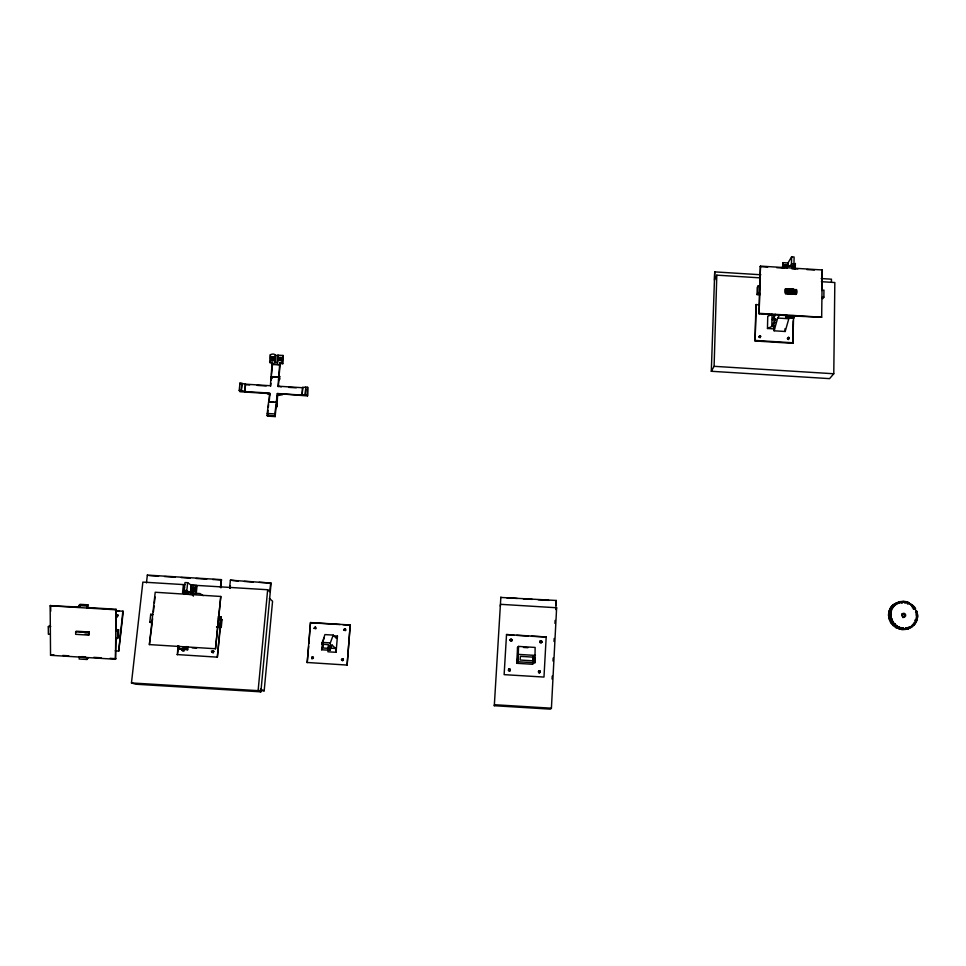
<?xml version="1.0" encoding="UTF-8"?>
<svg xmlns="http://www.w3.org/2000/svg" width="966" height="966" viewBox="0 0 966 966"><rect width="100%" height="100%" fill="white"/><g stroke="black" fill="none" stroke-linecap="round" stroke-linejoin="round"><path stroke-width="1.45" d="M80.383 607.083L50.16 605.779L50.546 655.298L115.473 659.259L116.041 609.268L87.809 607.542M115.473 659.259L115.968 637.729M115.98 630.23L116.041 609.268M116.029 637.789L115.594 638.333L117.55 638.454L117.562 631.027L118.613 629.747L115.775 629.566M118.613 629.747L118.589 637.149L117.55 638.454M891.063 615.68L889.867 614.944L891.002 614.219L888.515 615.511L889.698 616.236L891.063 615.68L888.672 617.093L891.28 617.141L888.998 618.663L891.666 618.566L891.014 620.015L892.379 620.317L891.546 621.138C887.718 623.046 897.499 623.179 891.244 623.396M896.895 626.946C897.909 628.818 899.117 628.842 902.86 627.912C903.343 628.504 905.214 629.639 905.432 628.335M831.424 281.939L831.448 279.186L821.185 278.546M760.858 274.767L714.731 271.881L711.302 371.282L829.577 378.636L833.779 373.757L834.829 282.531L821.378 281.686M821.68 289.691L822.295 269.961L760.471 266.097L759.735 285.815M789.451 315.858L821.668 317.234L822.295 269.961M822.778 298.711L823.865 297.178L823.95 290.09L821.74 290.488M793.98 289.655C800.126 292.988 788.485 298.482 792.168 289.015C790.623 289.571 789.451 288.617 788.111 289.257M792.494 294.195C791.565 287.856 794.789 287.023 793.617 294.171M792.76 294.062L792.845 289.341M793.267 293.869L793.352 289.136M793.835 266.93L794.088 265.384M792.023 267.292L793.98 264.056L794.1 257.004L791.625 256.847L787.737 263.392M759.24 304.568L755.907 304.942L755.062 340.974L792.82 343.328L793.219 320.809M793.895 294.376L793.931 292.022M792.82 343.328L793.617 315.64M794.62 268.681L795.356 263.428L795.247 269.007M794.197 294.256L794.281 289.534M786.167 315.17L786.107 317.947L793.569 318.418L794.233 317.428L794.269 315.64L786.469 315.677M787.073 267.002L787.713 265.928L795.139 266.387L794.777 268.681L791.806 268.5M794.777 294.087L794.861 289.353M796.201 294.352C795.344 283.799 798.81 293.785 795.561 294.497M782.388 267.92L783.1 262.655L788.002 262.969L787.942 265.759M782.991 268.246L783.1 262.655M784.054 265.155L784.03 266.314L787.097 266.507C788.932 262.849 779.345 265.674 787.121 265.348M787.713 264.793L787.061 268.258L787.085 267.087L784.018 266.894L783.994 268.065L784.283 264.769M785.539 293.688C786.469 283.811 783.317 291.853 785.938 293.906M785.962 292.722L785.624 288.955M786.167 291.684L786.215 289.329M786.565 291.66L786.602 289.305M786.602 292.686L786.662 289.148L787.725 289.269M786.578 293.869L786.867 288.894M787.35 264.962L787.29 267.872L784.223 267.679M786.107 317.947L786.795 315.182M787.628 293.99L787.266 288.882M787.495 293.833L787.58 289.112M788.027 293.99L788.232 289.1M788.135 293.833L788.522 288.858M792.12 294.159L788.824 293.592L788.908 288.87M789.065 293.833L789.15 289.112M789.15 293.99L789.234 289.269M789.536 294.002L789.633 289.269M789.705 293.845L789.79 289.124M790.079 293.628L790.164 288.894M790.466 293.64L790.55 288.906M790.647 294.05L790.707 289.16M791.033 294.075L791.118 289.341M789.947 266.495L791.492 263.911L791.625 256.847M791.251 293.93L791.335 289.196M791.697 293.712L791.782 288.991M767.475 328.488L771.822 326.484L772.088 314.276L767.741 316.341L767.475 328.488L774.551 328.935M774.128 314.976L773.947 323.163L771.822 326.484M787.242 315.604L759.095 313.841L759.566 293.193M759.493 293.688L759.952 286.093L758.093 285.972L757.223 287.53L757.054 294.606L759.964 294.787M759.095 313.841L760.471 266.097M893.622 624.495C890.99 624.773 893.079 623.65 894.987 623.964C893.779 623.468 892.258 626.536 894.069 625.521C894.492 626.705 895.808 625.799 896.05 627.755C899.757 625.268 900.155 629.675 902.486 627.852M755.062 340.974L756.233 304.375M757.054 294.606L757.924 293.06L758.093 285.972M711.302 371.282L714.103 366.319L716.808 275.153L760.133 277.858M714.731 271.881L714.478 280.128L716.808 275.153M331.99 644.986L330.034 650.275L321.606 649.768L323.248 643.863M321.666 647.92L328.162 648.319L328.295 644.624L321.799 644.225L324.914 634.59L333.234 635.097L336.458 638.441L337.448 636.075L333.391 635.821M330.034 650.275L330.312 642.897L333.234 635.097M906.869 628.455L906.482 629.289L905.794 628.262M906.482 629.289L908.257 628.673C909.38 626.62 910.213 628.069 912.677 625.545C915.997 623.336 916.251 619.737 917.7 615.861C916.106 614.195 917.265 612.13 915.84 610.5C914.911 608.991 914.488 606.201 911.916 606.274M552.069 679.062L552.226 676.055M553.011 661.01L553.168 658.003M554.025 641.46L554.182 638.441M554.967 623.408L555.124 620.401M555.897 605.356L556.295 600.466L500.811 597.447M555.885 608.278L556.295 600.466M500.859 597.06L494.302 705.723L550.511 709.153L551.417 708.187L556.633 607.759L500.545 604.318L500.316 606.177M546.188 636.968L543.979 677.069L504.131 674.642L506.522 634.541L546.188 636.968L531.433 636.256M516.689 663.304L517.607 647.075L517.643 649.514L518.537 646.411L535.14 647.425L534.898 662.785L518.054 661.758L518.066 656.3L516.689 663.304L532.87 664.294L533.172 661.795M534.729 657.363L534.898 662.785M888.515 614.304L891.111 612.77L888.515 614.304L889.65 614.787M518.054 661.758L518.537 646.411M533.087 660.829L533.341 657.146L520.372 656.349L520.119 660.032L533.087 660.829L532.966 656.663M350.211 624.99L347.108 665.067L350.211 624.99L310.484 622.551L307.2 662.628L308.625 646.387M327.643 649.249L327.969 651.796L336.071 652.292L337.448 636.075M322.161 646.411L322.378 643.924M308.879 643.428L310.484 622.551M302.684 387.39L302.153 395.106L277.314 393.56L307.526 395.927L307.659 387.294L305.739 387.173L305.256 394.973L302.008 394.768L302.684 387.39L305.739 387.173M307.526 395.927L307.659 387.294M305.256 394.973L305.799 389.069M229.606 587.992L230.391 580.192L271.108 583.078L260.868 691.837L258.115 690.654L267.667 589.743L190.978 585.046M270.685 582.655L269.828 591.76L267.667 589.743M259.685 690.545L264.177 690.811L272.569 601.238L269.381 598.377M277.991 355.174L277.459 362.854L277.991 355.174L283.062 355.488L282.784 363.711L280.249 363.554L279.826 362.648L282.362 362.805L282.784 363.711M278.123 360.39L278.413 357.348L281.589 357.541L281.456 360.922L281.565 359.702L278.401 359.509L278.123 360.39L281.299 360.596M278.413 357.348L278.45 358.893L281.625 359.086M275.153 416.588L274.899 413.931L267.22 413.46L267.485 416.117L275.153 416.588L276.264 405.02L277.037 406.469A3.864 0.93 5.8 0 1 275.878 407.157M281.275 386.895L278.027 386.195L279.826 362.648M267.22 413.46L268.633 401.675L276.288 402.146L274.899 413.931M277.314 393.56L276.288 402.146M280.249 363.554L279.15 374.965L279.669 378.95A3.852 0.99 6 0 1 278.51 379.698M277.58 394.068L277.037 406.469M278.28 386.714L279.126 377.851L279.669 378.95M282.362 362.805L283.062 355.488M271.531 374.494L272.641 363.083L270.106 362.926L269.659 362.021L270.371 354.703C281.746 349.873 271.506 374.301 275.455 355.017M270.528 358.543L270.371 354.703M271.301 360.294L271.434 356.913L274.61 357.106L274.924 359.243L271.7 359.654L274.863 359.847L271.422 359.074L271.301 360.294L274.477 360.487L274.586 359.267M271.7 359.654L271.434 356.913M269.224 401.011L269.937 393.597L239.979 391.737L239.206 390.469L239.966 383.091L245.569 384.178L270.383 385.724L272.207 362.178L269.659 362.021M267.485 416.117L268.053 410.333M268.331 407.447L268.608 404.549M273.909 402.315L268.814 402.001L269.671 393.09L244.833 391.556L245.376 383.84M270.661 386.231L270.939 383.285M271.229 380.326L271.518 377.38L272.074 378.479M274.477 360.487L274.61 357.106M220.441 587.425L221.238 579.624L147.339 575.096L146.458 582.896M220.972 587.835L221.238 579.624M244.627 391.218L241.126 390.59L241.874 383.212M217.821 626.439L218.328 618.409L220.296 618.53L222.035 619.665L221.25 627.465L216.867 627.2M241.379 391.013L242.128 383.635M218.521 618.88L220.791 596.469L155.2 592.255L149.38 644.588L215.49 648.754L217.905 624.857M221.25 627.465L219.499 626.391L220.296 618.53M220.163 625.956L217.35 657.158L220.333 627.634M220.755 620.039L221.057 617.093L218.111 616.912M221.057 617.093L220.405 626.946L216.505 626.862M244.833 391.556L245.569 384.178M230.125 588.391L230.379 585.794M193.333 593.498L196.219 593.679L197.028 585.939L196.412 585.505L191.22 585.191L190.399 592.931M186.957 646.52L186.667 649.249L178.782 648.778L179.072 646.037M189.686 592.472L186.824 590.552L187.658 582.703L185.037 582.546L184.192 590.383L188.044 592.943M190.652 593.1L191.461 585.36L187.658 582.703M191.51 590.866L191.63 587.485C196.267 585.855 196.617 592.412 191.642 589.574L191.51 590.866L194.758 591.071L194.891 589.779M191.63 587.485L191.715 588.934L194.963 589.127M186.667 649.249L186.015 648.947L186.547 647.123M191.787 594.368L191.993 592.424L184.168 591.941L183.951 593.885L192.101 594.573M187.984 647.015L187.694 649.732L187.054 649.43L187.585 647.618M193.333 596.203L192.995 593.1L193.103 595.249M194.758 591.071L194.878 587.678M196.412 585.505L195.603 593.257L196.219 593.679M183.238 592.883L182.586 592.46L183.419 584.708L184.059 585.142L183.649 589.006M177.406 654.719L177.973 645.686M184.482 587.05L184.132 590.274L186.824 590.552M177.563 653.245L178.662 646.64M152.06 623.239L149.839 622.128L150.708 614.279L153.039 614.581M152.073 623.843L149.38 644.588M152.302 621.126L152.604 618.506M153.401 611.889L154.065 605.911M154.391 602.929L155.055 596.952M260.868 691.837L135.783 684.218L131.461 682.938L142.859 582.1L184.965 584.684M122.863 611.092L118.709 651.132L123.31 611.309L115.497 610.633M908.257 628.673C906.494 626.874 904.357 630.593 902.546 628.528M788.425 339.621C785.853 335.83 791.782 338.305 787.858 338.607M788.546 337.967L788.654 337.134M895.627 626.173L897.003 625.642L897.426 627.236M540.066 641.388L540.248 642.885M541.648 642.354L541.66 641.315L540.646 640.905M538.762 670.875L538.811 672.867M510.157 640.241L511.34 638.888L511.98 640.543M509.927 670.899L510.314 669.45M888.539 613.929C890.338 613.434 888.116 611.732 891.389 611.357C890.157 610.427 891.69 609.57 891.787 608.906C892.56 608.121 893.164 604.873 894.48 605.308M890.097 611.792L891.111 612.77M901.495 603.013C906.724 599.85 909.404 604.595 913.341 605.682M342.362 659.597L342.532 658.667L341.59 659.693M506.522 634.541L513.815 635.181M494.302 705.723L494.507 704.721L551.417 708.187M212.532 651.676C208.982 648.886 215.176 656.168 212.725 650.746M900.083 602.651L900.24 601.939L900.964 602.579M897.003 625.642C896.05 626.173 894.661 625.014 894.987 623.964M774.056 318.502L775.227 314.24M903.367 629.687L905.154 629.168L905.782 627.96M777.666 318.043L788.824 318.744L785.177 331.483L774.128 330.795L777.666 318.043L779.803 314.711M888.744 612.372C891.666 612.516 886.716 609.884 891.437 609.703M903.198 601.275L901.58 602.567L902.968 601.963M901.037 627.538C898.283 629.651 901.58 627.9 902.159 629.651M328.162 648.319L329.177 645.614M541.576 642.535L541.624 640.977L540.296 641.086M538.243 671.732L539.294 671.056L540.079 672.046M321.606 649.768L323.139 645.807M541.552 642.366L540.103 642.318L540.537 640.796M508.611 669.353L508.671 670.827M321.799 644.225L324.298 637.826M510.181 640.047L510.362 639.383M511.726 640.724L512.089 640.06M512.04 640.241L511.799 640.893M341.638 659.5L342.701 658.824M343.425 659.995L342.556 660.684L341.469 659.923M889.131 610.85C892.029 611.345 887.392 608.206 892.065 608.363M555.824 609.582L556.633 607.759M892.004 624.374L892.62 623.372M893.719 623.203L893.635 624.145L894.721 623.686M889.686 609.401C892.608 610.307 888.539 607.433 891.763 607.457M794.475 267.461L795.139 266.387M906.736 601.794L904.574 602.905L905.794 602.724M773.247 327.148L774.49 325.216M540.175 672.046L539.559 672.831M510.133 670.525L509.674 669.293L508.478 670.066M539.922 641.678L540.236 641.038M541.793 642.064L541.334 642.837M313.443 658.365L311.873 658.546M891.026 623.07L893.115 621.621L891.546 621.138M821.643 297.576L823.865 297.178M892.946 607.795C891.244 608.906 890.302 606.032 892.644 606.189M116.053 630.375L115.606 630.907L117.562 631.027M79.598 656.602L79.127 659.005L86.916 659.476L88.039 658.136M891.292 606.769C893.936 608.254 890.676 604.813 893.671 605.03C896.907 604.354 898.984 600.84 902.884 602.422M88.715 635.121L89.283 632.005L76.229 631.209L75.65 631.849L75.662 634.324L88.715 635.121L89.283 632.005M890.193 621.669C892.173 620.063 888.322 620.884 890.314 619.121M50.546 655.298L53.999 654.924M87.278 607.385L86.807 607.892L86.807 606.02L87.93 604.801L80.106 604.33L78.946 605.537L78.958 607.409L79.429 606.902M50.763 626.391L48.3 626.801L48.36 634.227L50.317 634.348M48.3 626.801L49.532 625.521M892.053 605.887L893.671 605.03M509.988 670.67L510.374 669.643M540.03 641.521C542.349 640.096 541.346 644.225 540.042 641.774M510.422 639.407L512.016 639.673M510.362 639.709L511.992 640.156M909.392 602.82L907.46 603.907L908.873 603.315M213.426 652.581L213.619 651.193L212.532 652.448M912.001 625.497C912.411 628.178 910.745 625.34 912.677 625.545M888.998 618.663L889.928 617.697M538.678 671.02L540.054 671.249M539.934 672.348L539.125 672.674M508.816 669.197L509.915 669.148M758.745 336.965C763.635 337.351 757.779 333.572 760.206 337.689M184.095 651.036L182.659 650.625L183.552 649.357M894.782 605.102L894.419 603.931L895.325 604.209M908.487 627.32L909.38 628.19L909.574 627.272M888.672 617.093L889.698 616.236M891.364 617.515L890.459 618.494L891.666 618.566M896.098 603.025L895.989 604.378L897.366 603.774M894.419 603.931L898.923 601.878M893.176 604.837L894.83 604.016M900.445 601.504L899.056 602.108M894.601 604.668L898.585 602.736M898.622 602.905L902.003 601.311M893.441 605.549L895.482 604.414M898.283 603.472L900.034 602.772M892.306 605.622L896.146 604.511M901.809 601.878L903.584 601.287M891.063 607.071L895.035 605.38M904.792 601.395L903.391 601.999L905.166 601.456M892.427 607.24L894.021 606.37M890.229 608.363L892.499 607.614M889.541 609.739L892.415 608.689M907.907 602.18L906.494 602.772L908.269 602.313M889.022 611.212L891.69 610.343M889.614 611.683L890.978 611.116M888.684 612.734L891.389 611.357M909.38 604.221L910.805 603.629M889.324 613.144L890.676 612.577M910.697 605.175L912.121 604.583M889.203 614.642L891.002 614.219M888.515 615.511L890.555 614.69M888.539 615.885L889.891 615.33M889.239 616.151L890.604 615.584M912.182 606.551L913.607 605.96M888.732 617.467L891.28 617.141M914.428 606.902L912.302 607.686L914.669 607.216M889.457 617.648L890.821 617.093M914.657 608.351L913.22 608.93L915.382 608.23M889.106 619.037L890.459 618.494M889.843 619.134L891.207 618.578M915.587 608.556L913.945 608.809M889.517 620.196L891.799 618.94M889.662 620.558L891.763 620.027M890.857 620.498L892.21 619.955M890.664 621.138L892.379 620.317M916.819 611.14L915.514 612.082L916.951 611.502M890.374 622.019L892.91 621.283M905.432 628.794L908.318 628.685M891.437 622.478L893.115 621.621M893.743 622.527L892.391 622.539M915.937 613.627L917.374 613.06M916.142 614.823L917.579 614.267M916.191 615.209L917.628 614.654M893.393 624.893L894.758 624.362M917.7 615.861L916.251 616.791L917.7 616.236M893.127 625.57L896.11 624.978M894.552 625.92L895.748 626.113M916.191 617.999L917.628 617.443M916.142 618.373L917.591 617.817M894.685 626.862L897.197 626.306M538.847 670.911L539.934 671.092M539.765 672.445L538.557 672.119M895.711 627.55L898.622 626.608M917.302 619.363L915.128 619.955L915.853 619.906M509.867 670.621L508.659 670.295M914.947 620.534L916.384 619.991M897.16 627.586L898.549 627.055M916.963 620.51L915.394 621.404L916.831 620.86M511.606 640.651L510.531 640.47M898.247 627.574L899.636 627.055M897.148 628.323L899.974 627.659M915.454 622.152L914.017 622.684L916.191 622.273M898.646 628.926L901.411 627.634M914.669 623.396L913.232 623.927L915.599 623.299M900.928 628.806L902.86 627.912M900.203 629.361L902.944 628.383M915.394 623.601L912.315 625.062L914.44 624.821M902.437 628.975L903.838 628.455M913.244 625.074L914.681 624.543M901.785 629.615L905.963 628.407M907.171 627.864L908.595 627.345M911.916 626.439L913.631 625.666M904.949 629.578L910.226 627.163M912.435 626.656L910.709 627.393L910.781 626.451M909.38 628.19L911.131 627.489M907.968 628.83L909.743 628.166M891.099 616.067L890.084 616.924M795.646 289.776L796.274 289.631M182.562 648.898C179.229 651.253 186.474 651.084 182.755 648.91M182.924 649.08C180.123 650.335 184.663 651.591 183.129 649.092M270.069 394.659C267.461 394.128 266.604 393.283 266.882 392.655M891.063 613.144L889.891 613.362L890.555 614.074M903.995 628.516L905.154 629.168M755.388 340.443L793.195 342.797M714.103 366.319L833.779 373.757M275.624 355.391L278.16 355.548M271.591 357.239L274.767 357.444M278.57 357.674L281.746 357.879M271.47 358.458L274.646 358.664M271.144 359.956L274.32 360.161M274.742 362.335L277.278 362.491M272.026 364.001L279.645 364.484M272.243 364.46L279.862 364.931M271.072 376.511L278.703 376.981M271.253 376.861L278.872 377.332M278.027 386.195L302.829 387.74M245.219 384.661L249.699 384.939M257.185 385.398L266.169 385.953M288.749 387.354L296.236 387.825M239.206 390.469L241.126 390.59M305.063 394.551L306.983 394.671M267.039 415.32L274.718 415.803M149.513 575.627L158.545 576.171M164.57 576.545L175.1 577.185M181.125 577.559L190.157 578.115M196.17 578.477L206.712 579.129M212.725 579.491L221.757 580.047M238.348 581.061L230.391 580.192M244.301 581.435L253.237 581.979M259.19 582.341L269.623 582.981M506.8 597.821L517.257 598.461M523.246 598.823L532.218 599.379M538.195 599.741L548.664 600.381M191.268 585.589L195.591 585.855M191.848 587.642L195.096 587.835M193.2 589.272L195.361 589.405M191.28 590.709L194.54 590.914M188.72 592.605L184.168 591.941M182.586 592.46L185.194 592.617M191.691 593.015L200.059 593.571L203.126 595.684M78.946 605.537L86.807 606.02M50.16 605.779L115.594 609.775M115.944 610.85L118.89 611.031M218.437 617.117L221.383 617.298M310.69 622.756L340.08 624.555M343.027 624.736L350.368 625.183M516.75 635.362L528.499 636.075M219.125 619.484L222.035 619.665M315.399 627.103L314.336 628.347M345.176 628.926L344.125 630.17M149.839 622.128L152.157 622.43M217.531 626.27L219.499 626.391M217.422 626.729L220.345 626.91M523.487 647.437L527.895 647.715M321.871 642.378L330.312 642.897M518.549 654.393L535.418 655.419M75.65 631.849L88.715 632.645M330.191 648.138L335.613 648.476L336.071 652.292M84.936 634.215L89.283 634.481M182.61 646.882L185.243 647.051M192.149 647.86L196.569 648.126M186.015 648.947L178.118 648.476L178.782 648.778M187.054 649.43L179.181 648.959L187.694 649.732M115.28 650.782L118.709 651.132M177.019 654.55L217.35 657.158M306.983 662.471L347.108 665.067M62.85 655.455L68.743 655.817M82.013 656.626L84.96 656.808M93.799 657.351L101.176 657.798M110.015 658.341L115.908 658.691M82.195 656.759L84.791 656.916M79.115 657.17L86.916 657.641L86.916 659.476M131.461 682.938L258.115 690.654M791.492 263.911L793.98 264.056M760.182 266.64L767.716 267.111M776.749 267.679L782.774 268.053M791.818 268.62L797.844 268.995M806.876 269.562L814.41 270.033M789.174 290.814L792.144 291.007M757.924 293.06L759.795 293.181M759.385 313.346L821.668 317.234M786.759 316.969L794.233 317.428M890.41 608.037L891.135 608.206M345.369 628.975C341.723 628.347 346.673 632.863 345.635 629.144M342.532 658.667L343.413 659.416M313.153 657.146L311.909 657.327L311.813 658.426M312.042 658.643L313.298 657.435M276.819 395.734L282.483 394.708L280.985 393.585M260.325 689.108L264.177 690.811M787.725 339.211C790.514 339.923 787.773 335.89 787.314 338.631M215.49 648.754L220.791 596.469M509.058 670.802L508.563 670.114M150.708 614.279L151.783 614.847M342.725 658.715L343.328 659.247M213.969 651.338L212.484 650.999L212.061 652.352M118.323 615.173L116.958 615.523L117.369 616.815M147.339 575.096L148.015 575.531M892.995 605.948L893.417 605.296M191.993 592.424L192.62 592.846M345.369 628.866L345.405 630.375L344.041 630.146M331.99 644.986L335.613 648.476M898.03 603.062L897.197 602.603L897.209 603.339M510.422 640.953L510.253 639.758M510.193 669.426L509.022 668.943L508.418 670.307M315.701 627.175L315.785 628.757L314.131 628.154L315.194 626.91L315.725 628.419L314.216 628.323M313.419 657.423L311.849 657.025L311.933 658.583M239.966 383.091L240.727 384.383M510.314 640.144L511.388 640.893L512.113 639.673M272.207 362.178L272.641 363.083M902.184 601.89L902.461 602.591M540.223 671.273L539.97 672.421L540.272 671.467M343.244 659.259L342.58 660.503L341.433 659.73M784.911 328.79L785.177 331.483M773.404 322.692L774.128 330.795M50.667 605.271L50.715 611.261M87.93 604.801L87.942 607.638M901.894 613.905A1.944 1.835 46 0 1 904.2 615.378A1.944 1.835 46 0 1 902.872 617.612M279.899 376.511A3.852 1.002 6 0 1 279.717 376.969M277.266 404.005A3.864 0.93 5.8 0 1 276.844 404.537M116.379 615.68C118.081 618.952 118.721 612.661 116.379 615.68M774.539 322.584C774.877 324.721 774.973 319.456 774.539 322.584M775.336 319.71C775.674 321.847 775.758 316.51 775.336 319.71M772.498 319.311C772.655 321.895 773.054 316.486 772.498 319.311M773.319 318.007C773.488 320.555 773.887 315.206 773.319 318.007M759.022 336.506C760.194 339.79 761.594 334.236 759.022 336.506M901.954 615.571A1.956 1.835 45.9 0 0 905.118 616.622A1.956 1.835 45.9 0 0 904.273 613.398A1.956 1.835 45.9 0 0 901.954 615.571"/></g></svg>
